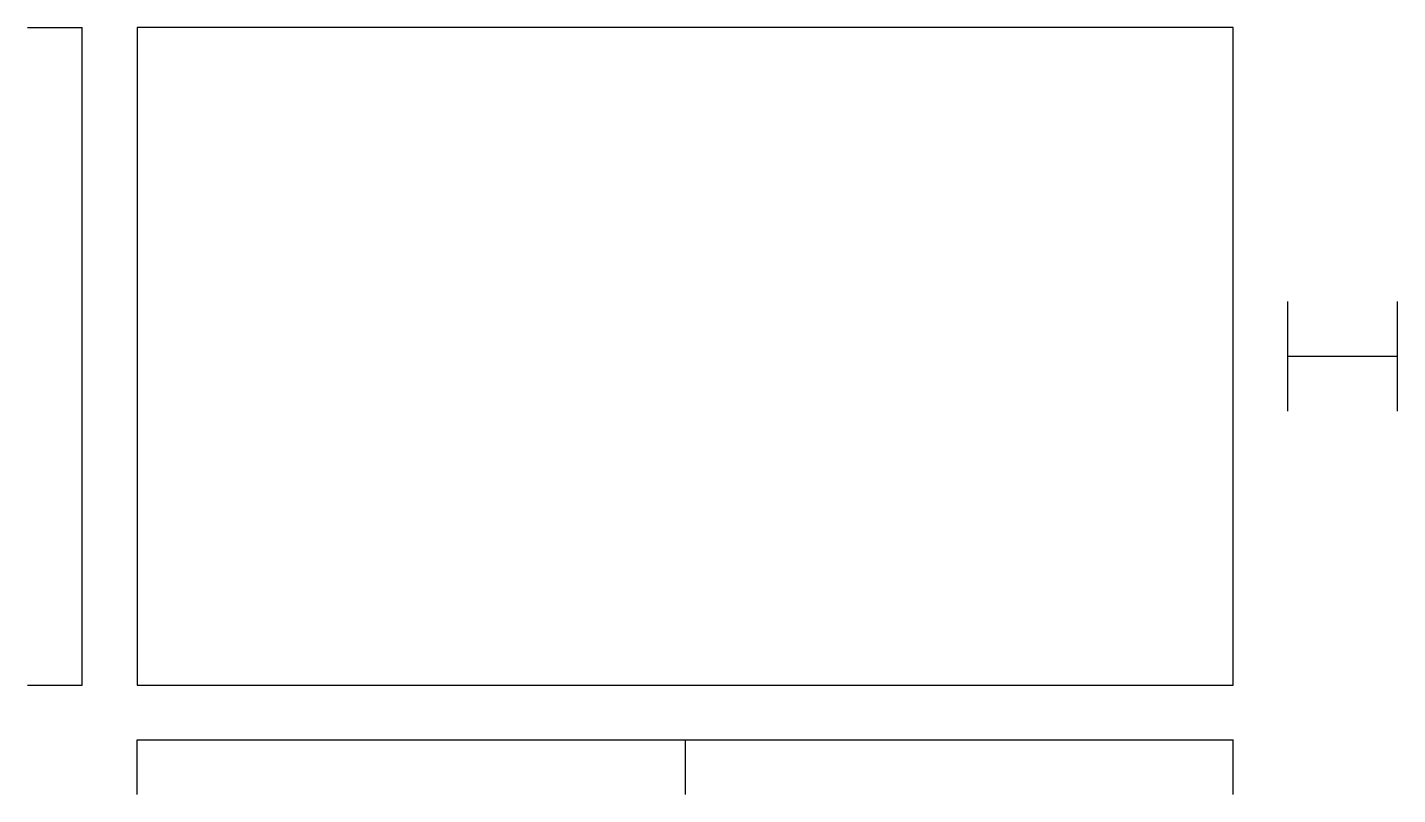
# Model space of a CAD drawing. Header units: metres. Extents: x -1000 to 11500, y -1000 to 6000.
import ezdxf

# ---------------------------------------------------------------- set-up
doc = ezdxf.new("R2010")
doc.units = ezdxf.units.M

msp = doc.modelspace()

# ---------------------------------------------------------------- linework, layer by layer
for p, q in [((-1000, 6000), (-500, 6000)), ((-500, 0), (-500, 6000)), ((10000, 6000), (0, 6000)), ((0, 6000), (0, 0)), ((10000, 0), (10000, 6000)), ((10500, 2500), (10500, 3500)), ((11500, 2500), (11500, 3500)), ((10500, 3000), (11500, 3000)), ((-1000, 0), (-500, 0)), ((0, 0), (10000, 0)), ((0, -500), (10000, -500)), ((0, -1000), (0, -500)), ((5000, -500), (5000, -1000)), ((10000, -1000), (10000, -500))]:
    msp.add_line(p, q)

doc.saveas('drawing.dxf')
